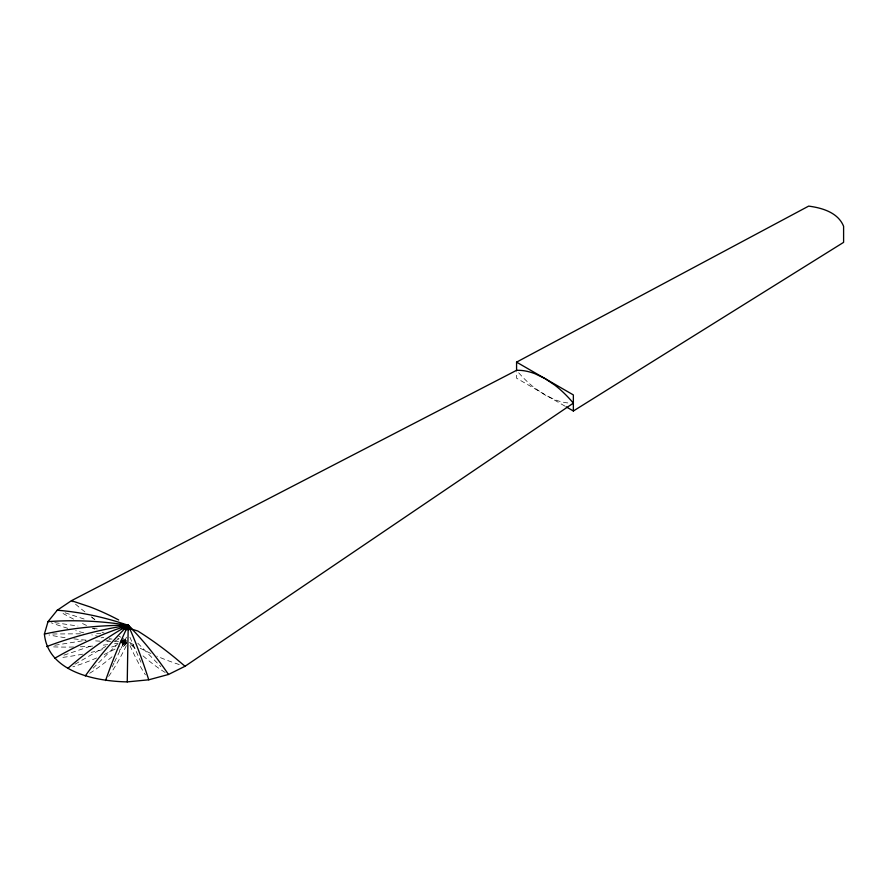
<?xml version="1.0" encoding="UTF-8"?>
<svg xmlns="http://www.w3.org/2000/svg" width="888" height="888" viewBox="0 0 888 888"><rect width="100%" height="100%" fill="white"/><g stroke="black" fill="none" stroke-linecap="round" stroke-linejoin="round"><path stroke-width="0.67" stroke-dasharray="4.44 3.33" d="M112.132 666.921L113.919 663.203M114.519 661.971L126.462 637.196M126.34 645.654L124.431 649.494A324.431 70.996 -80.9 0 1 107.426 678.077M126.44 643.467L121.023 648.717A328.149 135.176 -71.4 0 1 119.214 650.393M93.107 668.198L117.516 644.078M124.131 645.743L126.596 643.301M126.218 642.845L119.192 646.83M75.025 664.202L105.783 646.442M115.24 640.981L119.969 638.25M122.466 645.01L127.095 642.335M122.067 643.778L127.017 642.091M63.936 655.166L92.807 645.432M105.938 641.003L112.499 638.783M122.378 643.656L127.073 642.068M121.39 642.79L127.106 641.858M54.856 645.265L86.114 640.237M101.066 637.839L103.785 637.406M120.424 642.923L126.951 641.88M114.53 643.778L118.071 643.267M121.19 641.735L127.073 641.68M52.647 633.999L81.518 633.799M96.637 633.688L100.755 633.666M120.213 641.724L126.906 641.68M114.13 641.669L118.992 641.713M121.49 640.692L126.895 641.48L120.557 640.537M54.801 622.643L77.922 626.051M92.885 628.26L99.689 629.259M130.181 643.634L132.101 645.598L135.531 646.42M123.465 640.115L127.051 641.28M65.135 612.82L84.86 619.269M125.985 640.925L117.582 638.106M129.448 642.335L134.221 644.977M564.968 406.149L516.572 378.199L516.572 371.65M92.052 617.46L94.894 619.613M132.101 645.598L135.032 648.484M137.829 643.234L160.839 666.655M129.97 645.587L131.702 649.372A310.911 62.848 81.6 0 0 145.399 674.836M129.914 637.229L140.992 662.27M567.787 402.93A85.337 49.273 60 0 1 554.778 399.667L544.966 394.927L535.153 388.334A85.337 49.273 60 0 1 517.438 371.362M179.232 664.524A326.307 188.389 60 0 1 156.865 656.132M150.927 653.479A326.307 188.389 60 0 1 140.204 648.218M126.129 640.437A326.307 188.389 60 0 1 121.878 637.884M120.812 637.24A326.307 188.389 60 0 1 118.692 635.919M94.361 619.225A326.307 188.389 60 0 1 91.22 616.838M84.937 611.932A326.307 188.389 60 0 1 71.451 600.688M112.032 639.105A310.911 245.954 23.9 0 1 109.335 638.605M99.9 636.696A310.911 245.954 23.9 0 1 91.83 634.865M83.772 632.855A310.911 245.954 23.9 0 1 75.758 630.669M67.777 628.304A310.911 245.954 23.9 0 1 51.271 622.821M110.612 641.591A318.548 260.073 -1.2 0 1 107.082 641.48M100.044 641.158A318.548 260.073 -1.2 0 1 93.007 640.714M85.992 640.148A318.548 260.073 -1.2 0 1 73.182 638.761M65.068 637.662A318.548 260.073 -1.2 0 1 48.962 634.953M165.212 672.494A302.098 121.656 71.9 0 1 141.803 654.767M111.999 656.787A328.149 135.176 -71.4 0 1 89.688 673.27M115.052 649.061A329.426 190.187 -60 0 1 103.918 654.634M96.603 657.953A329.426 190.187 -60 0 1 72.86 666.821M115.884 645.754A328.149 231.335 -45.3 0 1 109.701 647.596M102.298 649.639A328.149 231.335 -45.3 0 1 91.209 652.347M82.628 654.156A328.149 231.335 -45.3 0 1 60.761 657.62M104.351 633.144A302.098 214.574 44.5 0 1 101.965 632.178M94.827 629.17A302.098 214.574 44.5 0 1 92.452 628.138M86.525 625.441A302.098 214.574 44.5 0 1 80.619 622.632M73.56 619.114A302.098 214.574 44.5 0 1 63.048 613.508M107.67 644.644A324.431 255.211 -25.7 0 1 100.821 645.376M92.618 646.087A324.431 255.211 -25.7 0 1 80.353 646.797M73.571 647.008A324.431 255.211 -25.7 0 1 53.369 646.875"/><path stroke-width="1.33" d="M128.161 629.337L128.083 633.521A318.548 3.097 -89.6 0 0 127.25 681.884C96.037 681.307 48.085 672.249 44.4 634.054L48.008 621.633L57.243 610.234L71.451 600.688L516.572 370.329A85.337 49.273 60 0 1 535.153 373.793L544.966 378.532L554.778 385.126A85.337 49.273 60 0 1 573.359 403.13L185.048 666.266L168.498 674.469L148.751 679.808L127.25 681.884M128.15 629.914L128.249 625.274L116.295 621.456A302.098 214.574 44.5 0 0 57.243 610.234M126.074 629.792L128.249 625.274L114.741 623.376A310.911 245.954 23.9 0 0 48.008 621.633M124.131 629.348L128.249 625.274L135.032 632.278A302.098 121.656 71.9 0 1 168.498 674.469M566.167 406.837L573.359 411L843.6 242.357L843.6 226.296C838.05 212.487 822.122 207.881 808.657 206.116L516.572 362.138L516.572 370.329M122.466 628.615L128.249 625.274L132.101 629.204L137.807 631.024A326.307 188.389 60 0 1 175.724 658.385L185.048 666.266M121.201 627.65L128.249 625.274L131.702 633.177A310.911 62.848 81.6 0 1 148.751 679.808M120.424 626.528L128.249 625.274L130.214 629.714M120.213 625.33L128.249 625.274L124.431 633.299A324.431 70.996 -80.9 0 0 105.561 680.552M120.557 624.142L128.249 625.274L121.023 632.511A328.149 135.176 -71.4 0 0 85.292 675.912M71.451 600.688L90.165 606.948A326.307 188.389 60 0 1 118.692 619.979M516.572 362.138L573.359 394.927L573.359 411M44.4 634.054A318.548 260.073 -1.2 0 1 114.13 625.474L128.249 625.274L118.104 631.235A329.426 190.187 -60 0 0 67.932 668.298M46.709 646.575A324.431 255.211 -25.7 0 1 114.53 627.572L128.249 625.274L115.884 629.548A328.149 231.335 -45.3 0 0 54.745 658.274"/></g></svg>
